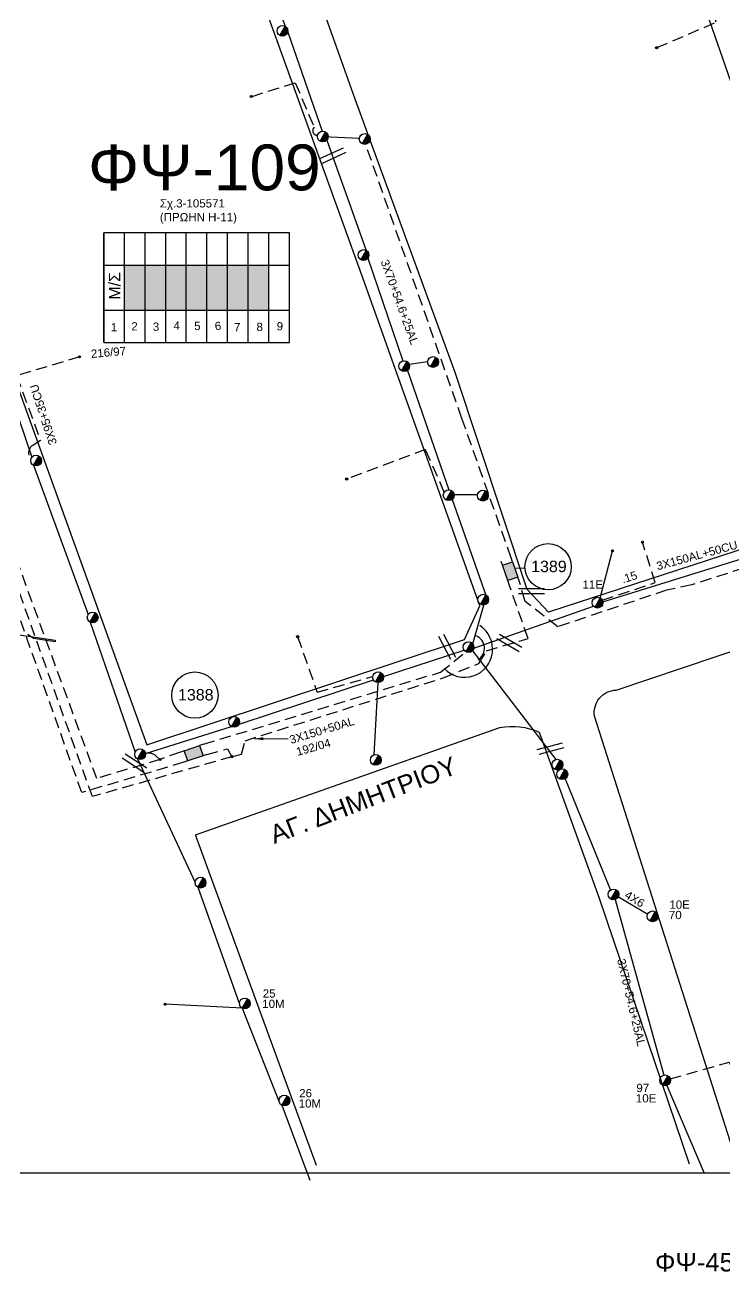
# Model space of a CAD drawing. Header units: millimetres. Extents: x 8791 to 11104, y 1833 to 2902.
# Drawn here: x 10094 to 10250, y 1832.6 to 2111.8 of the extents above; entities that cross this region are included whole.
import ezdxf
from ezdxf.enums import TextEntityAlignment as Align

# ---------------------------------------------------------------- set-up
doc = ezdxf.new("R2010")
doc.units = ezdxf.units.MM
doc.linetypes.add('DASHED', pattern=[19.05, 12.7, -6.35])
for name, color, linetype in [('Link Box 4 Διευθύνσεων', 7, 'Continuous'), ('Ασφαλειοκιβώτια Χ.Τ 9 αναχωρήσεων', 7, 'Continuous'), ('Γέφυρες Εναερίου Δικτύου', 7, 'Continuous'), ('Γυμνά εναέρια ΧΤ και ΦΟΠ (3Φ)   4x50+16AL', 7, 'Continuous'), ('Επιγραφές - Σχήματα', 7, 'Continuous'), ('Καλώδια ΧΤ   3x150+50AL', 7, 'DASHED'), ('Καλώδια ΧΤ   3x150AL+50CU', 7, 'DASHED'), ('Καλώδια ΧΤ   3x150AL+50XLPE', 7, 'DASHED'), ('Καλώδια ΧΤ   3x95+35CU', 7, 'DASHED'), ('Στύλος ΦΜ', 7, 'Continuous'), ('Στύλος ΦΜ @ 1', 7, 'Continuous'), ('Συνδέσεις', 7, 'Continuous'), ('Συνεστραμμένα ΧΤ   3x70+54.6+25AL', 7, 'SYN_LINE'), ('Τομή', 7, 'Continuous'), ('Υπόβαθρο ΔΕΗ', 7, 'Continuous'), ('Υπόγεια Καλώδια Δικτύου ΧΤ   .15', 7, 'DASHED'), ('Υπόγεια καλώδια Παροχών ΧΤ   4x6', 7, 'DASHED')]:
    doc.layers.add(name, color=color, linetype=linetype)
doc.styles.add('ar', font='ARIAL.TTF')
doc.styles.get("Standard").update_dxf_attribs({"font": 'ARIAL.TTF'})
doc.linetypes.add('SYN_LINE', pattern='A,0.5,-0.0001,["/\\/\\/\\/",Standard,S=0.1,R=0,X=0,Y=-0.05],-0.25', length=0.7501)
doc.dimstyles.new('ISO-25', dxfattribs={"dimtxt": 2.5, "dimasz": 2.5, "dimexe": 1.25, "dimexo": 0.625, "dimtad": 1, "dimtxsty": 'Standard', "dimcen": 2.5, "dimadec": 0, "dimazin": 0, "dimtfac": 1, "dimtmove": 0, "dimatfit": 3, "dimfxl": 1, "dimarcsym": 0})

# ---------------------------------------------------------------- blocks, each defined once
blk = doc.blocks.new('ΥΠΑΡΧΩΝ ΤΣΙΜΕΝΤΕΝΙΟΣ ΣΤΥΛΟΣ')
at = {"layer": 'Στύλος ΦΜ'}
blk.add_hatch(color=256, dxfattribs=at).paths.add_polyline_path([(-1.29, -2.28, 0.574793), (2.62, 0, 0.268822), (1.3, 2.27)])
blk.add_line((-1.29, -2.28), (1.3, 2.27), dxfattribs=at)
blk.add_circle((0, 0), 2.62, dxfattribs=at)
at = {"layer": 'Στύλος ΦΜ', "flags": 4}
for tag, p in [('ΤΥΠΟΣ', (-4.91, 3.03)), ('ΑΡΙΘΜΟΣ', (-4.68, 8.05))]:
    blk.add_attdef(tag, p, '', height=4, dxfattribs=at)
blk = doc.blocks.new('LINK BOX 4 ΑΝΑΧΩΡΗΣΕΩΝ')
at = {"layer": 'Link Box 4 Διευθύνσεων', "ltscale": 40}
blk.add_hatch(color=256, dxfattribs=at).paths.add_polyline_path([(-3.54, 0), (-3.54, -4.67), (3.54, -4.67), (3.54, 0)])
for p, q in [((-3.54, 0), (-5.33, 0)), ((5.33, 0), (3.54, 0)), ((-3.54, -4.67), (-5.33, -4.67)), ((5.33, -4.67), (3.54, -4.67))]:
    blk.add_line(p, q, dxfattribs=at)
blk.add_lwpolyline([(-3.54, -4.67), (-3.54, 0), (3.54, 0), (3.54, -4.67)], close=True, dxfattribs=at)
blk = doc.blocks.new('ΤΟΜΗ')
at = {"layer": 'Τομή', "ltscale": 40}
for p, q in [((-5.68, 0), (5.68, 0)), ((5.68, -2.33), (-5.68, -2.33))]:
    blk.add_line(p, q, dxfattribs=at)
blk = doc.blocks.new('ΑΣΦΑΛΕΙΟΚΙΒΩΤΙΟ ΥΠΟΣΤΑΘΜΟΥ 9 ΑΝΑΧΩΡΗΣΕΩΝ')
at = {"layer": 'Ασφαλειοκιβώτια Χ.Τ 9 αναχωρήσεων', "ltscale": 40}
for p, q in [((-23.8, 40.36), (24.02, 40.36)), ((-9.72, 40.36), (-9.72, -40.64)), ((9.94, 40.36), (9.94, -40.64)), ((-23.8, 31.36), (24.02, 31.36)), ((-23.8, 22.36), (24.02, 22.36)), ((-23.8, 13.36), (24.02, 13.36)), ((-23.8, 4.36), (24.02, 4.36)), ((-23.8, -4.64), (24.02, -4.64)), ((-23.8, -13.64), (24.02, -13.64)), ((-23.8, -22.64), (24.02, -22.64)), ((-23.8, -31.64), (24.02, -31.64))]:
    blk.add_line(p, q, dxfattribs=at)
at = {"layer": 'Ασφαλειοκιβώτια Χ.Τ 9 αναχωρήσεων'}
blk.add_lwpolyline([(-23.8, -40.64), (24.02, -40.64), (24.02, 40.36), (-23.8, 40.36)], close=True, dxfattribs=at)
for s, rotation, p in [('1', 270, (-18.96, 37.31)), ('2', 270, (-18.6, 28.38)), ('3', 270, (-18.74, 18.97)), ('4', 270, (-18.26, 9.95)), ('5', 270, (-18.42, 0.93)), ('6', 274.9707, (-18.52, -8.21)), ('7', 270, (-19, -16.47)), ('8', 270, (-18.86, -26.29)), ('9', 266.863, (-18.5, -35))]:
    blk.add_text(s, height=3.6, rotation=rotation, dxfattribs=at).set_placement(p)
at = {"layer": 'Ασφαλειοκιβώτια Χ.Τ 9 αναχωρήσεων', "ltscale": 40}
for tag, height, p in [('ΟΝΟΜΑ', 5, (-0.16, 44.31)), ('ΚΕΙΜΕΝΟ 1', 2, (17.06, 35.59)), ('ΚΕΙΜΕΝΟ 2', 2, (17.06, 26.88)), ('ΚΕΙΜΕΝΟ 3', 2, (17.06, 17.69)), ('ΚΕΙΜΕΝΟ 4', 2, (17.06, 8.71)), ('ΚΕΙΜΕΝΟ 5', 2, (17.06, -0.13)), ('ΚΕΙΜΕΝΟ 6', 2, (17.06, -9.05)), ('ΚΕΙΜΕΝΟ 7', 2, (17.06, -18.13)), ('ΚΕΙΜΕΝΟ 8', 2, (17.06, -26.85)), ('ΚΕΙΜΕΝΟ 9', 2, (17.06, -35.99)), ('ΣΧ', 2, (-0.1, -42.64))]:
    blk.add_attdef(tag, text='', height=height, dxfattribs=at).set_placement(p, align=Align.MIDDLE_CENTER)
blk = doc.blocks.new('_ΣΥΝΔΕΣΗ')
at = {"layer": 'Συνδέσεις', "linetype": 'SYN_LINE', "ltscale": 40}
blk.add_hatch(color=256, dxfattribs=at).paths.add_polyline_path([(0.5, -0.01, 1), (-0.5, -0.01, 1)])
at = {"layer": 'Συνδέσεις'}
blk.add_circle((0, -0.01), 0.5, dxfattribs=at)

msp = doc.modelspace()

# ---------------------------------------------------------------- hatches: boundary and pattern name
at = {"layer": 'Ασφαλειοκιβώτια Χ.Τ 9 αναχωρήσεων', "ltscale": 20}
for color, points in [(30, [(10116.13, 2058.23), (10116.13, 2048.2), (10120.73, 2048.2), (10120.73, 2058.23)]), (85, [(10120.73, 2058.23), (10120.73, 2048.2), (10125.32, 2048.2), (10125.32, 2058.23)]), (6, [(10125.32, 2058.23), (10125.32, 2048.2), (10129.92, 2048.2), (10129.92, 2058.23)]), (1, [(10129.92, 2058.23), (10129.92, 2048.2), (10134.51, 2048.2), (10134.51, 2058.23)]), (27, [(10134.51, 2058.23), (10134.51, 2048.2), (10139.11, 2048.2), (10139.11, 2058.23)]), (151, [(10139.11, 2058.23), (10139.11, 2048.2), (10143.7, 2048.2), (10143.7, 2058.23)]), (133, [(10143.7, 2058.23), (10143.7, 2048.2), (10148.3, 2048.2), (10148.3, 2058.23)])]:
    msp.add_hatch(color=color, dxfattribs=at).paths.add_polyline_path(points)

# ---------------------------------------------------------------- linework, layer by layer
at = {"layer": 'Γέφυρες Εναερίου Δικτύου', "color": 30, "linetype": 'DASHED', "ltscale": 0.2}
msp.add_lwpolyline([(10234.83, 2106.76), (10248.02, 2112.4), (10244.23, 2123.18), (10242.82, 2123.1, -0.59287), (10242.55, 2124.56, -1.950554)], format="xyb", dxfattribs=at)
at = {"layer": 'Γέφυρες Εναερίου Δικτύου', "color": 133, "linetype": 'DASHED', "ltscale": 0.2}
msp.add_lwpolyline([(10144.57, 2095.87), (10154.2, 2098.9), (10158.39, 2089.03), (10158.24, 2088.77, 0.572981), (10159.17, 2087.17, 0.001254)], format="xyb", dxfattribs=at)
for points in [[(10202.33, 1992.93), (10191.36, 2024.05), (10169.92, 2085.18)], [(10187.42, 2007.6), (10183.24, 2017.08), (10165.66, 2010.53)]]:
    msp.add_lwpolyline(points, dxfattribs=at)
at = {"layer": 'Γέφυρες Εναερίου Δικτύου', "color": 2, "linetype": 'SYN_LINE', "ltscale": 10}
msp.add_lwpolyline([(10222.18, 1983.99), (10224.93, 1994.51)], dxfattribs=at)
at = {"layer": 'Γέφυρες Εναερίου Δικτύου', "color": 2}
for points in [[(10222.76, 1983.15), (10257.24, 1993.87)], [(10194.01, 1972.79), (10220.66, 1982.18)]]:
    msp.add_lwpolyline(points, dxfattribs=at)
at = {"layer": 'Γέφυρες Εναερίου Δικτύου', "color": 27, "linetype": 'DASHED', "ltscale": 0.2}
for points in [[(10154.74, 1975.37), (10159.09, 1962.98), (10171.48, 1966.48)], [(10133.75, 1951.37), (10186.61, 1967.45), (10192.24, 1971.99)]]:
    msp.add_lwpolyline(points, dxfattribs=at)
at = {"layer": 'Γέφυρες Εναερίου Δικτύου', "color": 151}
for points in [[(10173.87, 1966.45), (10191.82, 1972.39)], [(10141.69, 1955.87), (10171.64, 1965.72)], [(10120.82, 1949.29), (10140, 1955.32)]]:
    msp.add_lwpolyline(points, dxfattribs=at)
at = {"layer": 'Γέφυρες Εναερίου Δικτύου', "color": 27}
msp.add_lwpolyline([(10171.76, 1949.02), (10172.69, 1965.12)], dxfattribs=at)
at = {"layer": 'Γέφυρες Εναερίου Δικτύου', "color": 6}
msp.add_lwpolyline([(10142.37, 1892.51), (10125.21, 1893.39)], dxfattribs=at)
at = {"layer": 'Γέφυρες Εναερίου Δικτύου', "color": 5, "linetype": 'DASHED', "ltscale": 0.2}
msp.add_lwpolyline([(10237.79, 1876.74), (10250.9, 1880.48), (10252.67, 1876.75), (10261.51, 1879.65)], dxfattribs=at)
at = {"layer": 'Γυμνά εναέρια ΧΤ και ΦΟΠ (3Φ)   4x50+16AL', "color": 6, "ltscale": 20}
for points in [[(10082.29, 2054.19), (10095.48, 2015.37)], [(10095.85, 2013.59), (10108.06, 1980.33)], [(10108.46, 1978.6), (10118.52, 1949.6)], [(10119.03, 1948.09), (10131.9, 1920.52)], [(10132.51, 1919.47), (10141.77, 1893.38)], [(10142.37, 1892.51), (10150.69, 1871.43)], [(10151.19, 1870.86), (10157.45, 1854.13)]]:
    msp.add_lwpolyline(points, dxfattribs=at)
at = {"layer": 'Επιγραφές - Σχήματα', "ltscale": 20}
msp.add_line((10203.1, 1990.67), (10205.39, 1990.71), dxfattribs=at)
at = {"layer": 'Επιγραφές - Σχήματα'}
msp.add_lwpolyline([(10868.02, 2888.59), (10868.02, 1855.69), (8827.98, 1855.69), (8827.98, 2890.56)], dxfattribs=at)
at = {"layer": 'Επιγραφές - Σχήματα', "ltscale": 20}
msp.add_lwpolyline([(10089.76, 1976.21), (10100.71, 1974.58), (10100.71, 1974.58), (10100.68, 1974.25), (10095.89, 1974.97), (10094.64, 1975.88)], dxfattribs=at)
for centre in [(10210.55, 1990.97), (10131.85, 1962.34)]:
    msp.add_circle(centre, 5.15, dxfattribs=at)
for centre, radius, start, end in [((10191.94, 1972.57), 6.26, 223.3526, 57.3871), ((10193.39, 1972.78), 3, 301.2777, 69.1127)]:
    msp.add_arc(centre, radius, start, end, dxfattribs=at)
at = {"layer": 'Καλώδια ΧΤ   3x150+50AL', "color": 133, "ltscale": 0.2}
msp.add_lwpolyline([(10140.09, 1948.58), (10142.23, 1949.19), (10143.01, 1952.15), (10187.15, 1966.16), (10195.13, 1969.39), (10196.83, 1972.19), (10206.09, 1974.98), (10201.87, 1987.01)], dxfattribs=at)
at = {"layer": 'Καλώδια ΧΤ   3x150AL+50CU', "color": 30, "ltscale": 0.2}
msp.add_lwpolyline([(10300.32, 2009.84), (10303.98, 2010.88), (10304.86, 2007.17), (10242.58, 1986.91), (10236.97, 1985.76), (10212.72, 1977.57), (10205.46, 1983.24), (10204.12, 1987.8)], dxfattribs=at)
at = {"layer": 'Καλώδια ΧΤ   3x150AL+50XLPE', "color": 151, "ltscale": 0.2}
for points in [[(10128.6, 1949.62), (10124.06, 1947.98), (10109.98, 1943.74), (10072.63, 2045.69, 0.624502), (10056.18, 2046.82)], [(10124.06, 1947.98), (10123.22, 1948.75, 0.264051), (10120.82, 1949.29, 6.787341)]]:
    msp.add_lwpolyline(points, format="xyb", dxfattribs=at)
at = {"layer": 'Καλώδια ΧΤ   3x150AL+50XLPE', "color": 133, "ltscale": 0.2}
msp.add_lwpolyline([(10134.52, 1949.11), (10139.08, 1950.34), (10140.09, 1948.58), (10108.99, 1939.7), (10071.41, 2044.84, 0.662977), (10057.13, 2047.15, 0.219956)], format="xyb", dxfattribs=at)
at = {"layer": 'Καλώδια ΧΤ   3x150AL+50XLPE', "color": 27, "ltscale": 0.2}
msp.add_lwpolyline([(10129.37, 1947.36), (10106.62, 1940.58), (10070.06, 2043.69, 0.379793), (10065.71, 2046.09), (10058.82, 2043.55), (10058.08, 2044.9)], format="xyb", dxfattribs=at)
at = {"layer": 'Καλώδια ΧΤ   3x95+35CU', "ltscale": 0.2}
msp.add_lwpolyline([(10106.12, 2037.79), (10092.12, 2033.55), (10097.44, 2019.09), (10095.71, 2018.03, 0.475025), (10095.3, 2015.03, 1.380783)], format="xyb", dxfattribs=at)
at = {"layer": 'Συνεστραμμένα ΧΤ   3x70+54.6+25AL', "color": 133, "ltscale": 20}
for points in [[(10141.88, 2138.24), (10151.95, 2111.53)], [(10152.52, 2110.19), (10160.23, 2088.1)], [(10189.61, 2007.04), (10194.84, 2007.09)]]:
    msp.add_lwpolyline(points, dxfattribs=at)
at = {"layer": 'Συνεστραμμένα ΧΤ   3x70+54.6+25AL', "color": 133, "ltscale": 10}
msp.add_lwpolyline([(10160.35, 2086.9), (10168.51, 2086.58)], dxfattribs=at)
at = {"layer": 'Συνεστραμμένα ΧΤ   3x70+54.6+25AL', "color": 27, "ltscale": 20}
for points in [[(10161.22, 2086.08), (10170.02, 2061.53)], [(10170.42, 2059.8), (10178.16, 2036.86)], [(10179.62, 2036.16), (10183.72, 2036.73)], [(10179.26, 2034.77), (10188.44, 2008.12)], [(10189.16, 2005.98), (10196.71, 1984.66)], [(10193.72, 1972.22), (10212.28, 1947.97)]]:
    msp.add_lwpolyline(points, dxfattribs=at)
at = {"layer": 'Συνεστραμμένα ΧΤ   3x70+54.6+25AL', "color": 27, "ltscale": 10}
msp.add_lwpolyline([(10193.79, 1973.77), (10196.24, 1982.42)], dxfattribs=at)
at = {"layer": 'Συνεστραμμένα ΧΤ   3x70+54.6+25AL', "color": 5, "ltscale": 20}
for points in [[(10214.39, 1943.68), (10224.44, 1918.86)], [(10225.53, 1916.74), (10236.39, 1877.59)], [(10236.99, 1875.26), (10245.32, 1855.69)]]:
    msp.add_lwpolyline(points, dxfattribs=at)
at = {"layer": 'Υπόβαθρο ΔΕΗ'}
for points in [[(10288.72, 2304.81), (10244.51, 2293.9, -0.233538), (10221.57, 2250.32), (10249.09, 2167.29, -0.001469), (10300.53, 2012.52, 0.024015), (10376.55, 2036.66, 0.00669), (10346.85, 2129.18, -0.000418), (10302.39, 2263.44, 0.059812)], [(10197.29, 2238.7), (10204.57, 2235.4), (10228.24, 2165.33), (10251.22, 2099.24), (10275.18, 2029.26), (10282.25, 2008.11), (10281.12, 2003.83), (10210.66, 1980.87), (10205.86, 1985.89), (10189.86, 2034.26), (10167.57, 2095.24), (10147.52, 2151.57), (10133.93, 2191.39), (10114.7, 2246.54, -0.345737), (10117.03, 2254.04), (10138.72, 2262.89), (10149.68, 2258.54, 0.167628), (10181.38, 2236.98, 0.102716), (10197.29, 2238.7, -0.438157)], [(10252.87, 1857.49), (10220.91, 1957.63, -0.452766), (10225.74, 1963.47), (10285.34, 1983.49, -0.514892), (10290.85, 1979.33), (10328.94, 1854.2)], [(10158.97, 1857.43), (10131.95, 1931.17), (10199.82, 1955.08, -0.159705), (10208.54, 1954.07), (10221.92, 1917.01), (10241.99, 1857.77)]]:
    msp.add_lwpolyline(points, format="xyb", dxfattribs=at)
msp.add_lwpolyline([(10101, 2247.17), (10027.38, 2216.8), (10058.54, 2126.7), (10090.46, 2036.38), (10121.12, 1951.26), (10191.95, 1974.76), (10195.38, 1982.26), (10169.33, 2055.19), (10140.57, 2134.85), (10101, 2247.17)], dxfattribs=at)
at = {"layer": 'Υπόγεια Καλώδια Δικτύου ΧΤ   .15', "color": 2, "ltscale": 0.2}
msp.add_lwpolyline([(10222.64, 1983.51), (10234.45, 1987.42), (10231.6, 1996.43)], dxfattribs=at)
at = {"layer": 'Υπόγεια καλώδια Παροχών ΧΤ   4x6', "color": 5, "linetype": 'Continuous', "ltscale": 20}
msp.add_lwpolyline([(10226.23, 1917.37), (10232.76, 1913.51)], dxfattribs=at)

# ---------------------------------------------------------------- block references
at = {"layer": 'Link Box 4 Διευθύνσεων'}
for p, xscale, yscale, zscale, rotation in [((10203.22, 1990.37), 0.5104822389466086, 0.5104822389466086, 0.5104822389466086, 289.2898700335074), ((10131.18, 1950.49), 0.5104822389464108, 0.5104822389464108, 0.5104822389464108, 18.79498364365575)]:
    msp.add_blockref('LINK BOX 4 ΑΝΑΧΩΡΗΣΕΩΝ', p, dxfattribs=dict(at, xscale=xscale, yscale=yscale, zscale=zscale, rotation=rotation))
at = {"layer": 'Ασφαλειοκιβώτια Χ.Τ 9 αναχωρήσεων', "xscale": 0.5104822389464277, "yscale": 0.5104822389464277, "zscale": 0.5104822389464277, "rotation": 90}
msp.add_blockref('ΑΣΦΑΛΕΙΟΚΙΒΩΤΙΟ ΥΠΟΣΤΑΘΜΟΥ 9 ΑΝΑΧΩΡΗΣΕΩΝ', (10132.15, 2053.16), dxfattribs=at)
at = {"layer": 'Στύλος ΦΜ @ 1', "ltscale": 40, "xscale": 0.4594340150515993, "yscale": 0.4594340150515993, "zscale": 0.4594340150515993}
for p in [(10151.35, 2110.49), (10160.34, 2086.91), (10169.69, 2086.36), (10169.43, 2060.48), (10178.5, 2035.71), (10184.92, 2036.63), (10096.44, 2014.64), (10188.41, 2006.92), (10196.02, 2006.83), (10196.11, 1983.62), (10109.05, 1979.65), (10192.84, 1973.04), (10172.68, 1966.32), (10140.59, 1956.37), (10119.63, 1949.14), (10172.15, 1947.88), (10212.63, 1946.82), (10213.72, 1944.68), (10133.11, 1920.51), (10225.14, 1917.88)]:
    msp.add_blockref('ΥΠΑΡΧΩΝ ΤΣΙΜΕΝΤΕΝΙΟΣ ΣΤΥΛΟΣ', p, dxfattribs=at)
at = {"layer": 'Στύλος ΦΜ @ 1', "ltscale": 40}
ref = msp.add_blockref('ΥΠΑΡΧΩΝ ΤΣΙΜΕΝΤΕΝΙΟΣ ΣΤΥΛΟΣ', (10221.58, 1982.95), dxfattribs=dict(at, xscale=0.4594340150515993, yscale=0.4594340150515993, zscale=0.4594340150515993))
ref.add_attrib('ΤΥΠΟΣ', '11E', (10218.23, 1986.08), dxfattribs={"layer": 'Στύλος ΦΜ', "height": 1.838, "flags": 4})
ref = msp.add_blockref('ΥΠΑΡΧΩΝ ΤΣΙΜΕΝΤΕΝΙΟΣ ΣΤΥΛΟΣ', (10233.85, 1913), dxfattribs=dict(at, xscale=0.4594340150515993, yscale=0.4594340150515993, zscale=0.4594340150515993))
ref.add_attrib('ΤΥΠΟΣ', '70', (10237.48, 1912.38), dxfattribs={"layer": 'Στύλος ΦΜ', "height": 1.838, "flags": 4})
ref.add_attrib('ΑΡΙΘΜΟΣ', '10E', (10237.59, 1914.69), dxfattribs={"layer": 'Στύλος ΦΜ', "height": 1.838, "flags": 4})
ref = msp.add_blockref('ΥΠΑΡΧΩΝ ΤΣΙΜΕΝΤΕΝΙΟΣ ΣΤΥΛΟΣ', (10142.96, 1893.56), dxfattribs=dict(at, xscale=0.4594340150515993, yscale=0.4594340150515993, zscale=0.4594340150515993))
ref.add_attrib('ΤΥΠΟΣ', '10M', (10146.85, 1892.56), dxfattribs={"layer": 'Στύλος ΦΜ', "height": 1.838, "flags": 4})
ref.add_attrib('ΑΡΙΘΜΟΣ', '25', (10146.96, 1894.87), dxfattribs={"layer": 'Στύλος ΦΜ', "height": 1.838, "flags": 4})
ref = msp.add_blockref('ΥΠΑΡΧΩΝ ΤΣΙΜΕΝΤΕΝΙΟΣ ΣΤΥΛΟΣ', (10236.64, 1876.41), dxfattribs=dict(at, xscale=0.4594340150515993, yscale=0.4594340150515993, zscale=0.4594340150515993))
ref.add_attrib('ΤΥΠΟΣ', '10E', (10230.13, 1871.49), dxfattribs={"layer": 'Στύλος ΦΜ', "height": 1.838, "flags": 4})
ref.add_attrib('ΑΡΙΘΜΟΣ', '97', (10230.24, 1873.8), dxfattribs={"layer": 'Στύλος ΦΜ', "height": 1.838, "flags": 4})
ref = msp.add_blockref('ΥΠΑΡΧΩΝ ΤΣΙΜΕΝΤΕΝΙΟΣ ΣΤΥΛΟΣ', (10151.79, 1871.91), dxfattribs=dict(at, xscale=0.4594340150515993, yscale=0.4594340150515993, zscale=0.4594340150515993))
ref.add_attrib('ΤΥΠΟΣ', '10M', (10154.97, 1870.33), dxfattribs={"layer": 'Στύλος ΦΜ', "height": 1.838, "flags": 4})
ref.add_attrib('ΑΡΙΘΜΟΣ', '26', (10155.08, 1872.64), dxfattribs={"layer": 'Στύλος ΦΜ', "height": 1.838, "flags": 4})
at = {"layer": 'Συνδέσεις', "xscale": 0.4594340150518314, "yscale": 0.4594340150518314, "zscale": 0.4594340150518314}
for p in [(10234.76, 2106.73), (10144.42, 2095.87), (10106.12, 2037.79), (10165.66, 2010.54), (10231.6, 1996.43), (10224.93, 1994.52), (10154.74, 1975.38), (10124.06, 1947.99), (10140.08, 1948.61), (10125.21, 1893.38)]:
    msp.add_blockref('_ΣΥΝΔΕΣΗ', p, dxfattribs=at)
at = {"layer": 'Τομή'}
for p, xscale, yscale, zscale, rotation in [((10162.34, 2083.21), 0.5104822389464031, 0.5104822389464031, 0.5104822389464031, 24.42517307346395), ((10188.59, 1973.39), 0.5104822389465764, 0.5104822389465764, 0.5104822389465764, 297.4714053599965), ((10202.24, 1974.47), 0.5104822389463962, 0.5104822389463962, 0.5104822389463962, 329.5959633419785), ((10118.7, 1947.67), 0.5104822389464807, 0.5104822389464807, 0.5104822389464807, 326.974646277764), ((10210.96, 1950.96), 0.510482238946407, 0.510482238946407, 0.510482238946407, 15.00590695422963)]:
    msp.add_blockref('ΤΟΜΗ', p, dxfattribs=dict(at, xscale=xscale, yscale=yscale, zscale=zscale, rotation=rotation))
at = {"layer": 'Τομή', "xscale": 0.5104822389464277, "yscale": 0.5104822389464277, "zscale": 0.5104822389464277}
msp.add_blockref('ΤΟΜΗ', (10206.85, 1986.09), dxfattribs=at)

# ---------------------------------------------------------------- texts
at = {"layer": 'Επιγραφές - Σχήματα', "ltscale": 20, "attachment_point": 1, "style": 'ar'}
for s, insert, char_height, width in [('ΦΨ-109', (10108.03, 2085.13), 10.21, 19.788), ('Σχ.3-105571\\P(ΠΡΩΗΝ Η-11)', (10124.03, 2072.93), 1.8377, 20.8423), ('1389', (10206.78, 1992.31), 2.552, 10.2427), ('1388', (10128.07, 1963.69), 2.552, 10.2427), ('ΦΨ-45/2η', (10234.39, 1837.87), 4.084, 19.788)]:
    msp.add_mtext(s, dxfattribs=dict(at, insert=insert, char_height=char_height, width=width))
for s, insert, char_height, width, rotation in [('Μ/Σ', (10112.67, 2050.52), 2.552, 7.5869, 90), ('216/97', (10108.58, 2039.35), 1.838, 7.5996, 5.1284), ('192/04', (10154.22, 1950.53), 1.838, 7.5996, 15.8208), ('ΑΓ. ΔΗΜΗΤΡΙΟΥ', (10148.09, 1932.93), 4.0839, 52.8896, 21.0536)]:
    msp.add_mtext(s, dxfattribs=dict(at, insert=insert, char_height=char_height, width=width, rotation=rotation))
at = {"layer": 'Καλώδια ΧΤ   3x150+50AL', "ltscale": 0.2}
msp.add_text('3X150+50AL', height=1.838, rotation=16.8237, dxfattribs=at).set_placement((10160.14, 1954.47), align=Align.MIDDLE)
at = {"layer": 'Καλώδια ΧΤ   3x150AL+50CU', "ltscale": 0.2}
msp.add_text('3X150AL+50CU', height=1.8377, rotation=15.1898, dxfattribs=at).set_placement((10243.73, 1993.5), align=Align.MIDDLE)
at = {"layer": 'Καλώδια ΧΤ   3x95+35CU', "ltscale": 0.2}
msp.add_text('3X95+35CU', height=1.838, rotation=108.2233, dxfattribs=at).set_placement((10098.06, 2024.89), align=Align.MIDDLE)
at = {"layer": 'Συνεστραμμένα ΧΤ   3x70+54.6+25AL', "ltscale": 20}
for rotation, p in [(289.9656, (10177.48, 2049.99)), (283.2516, (10229.11, 1893.79))]:
    msp.add_text('3X70+54.6+25AL', height=1.8377, rotation=rotation, dxfattribs=at).set_placement(p, align=Align.MIDDLE)
at = {"layer": 'Υπόγεια Καλώδια Δικτύου ΧΤ   .15', "ltscale": 0.2}
msp.add_text('.15', height=1.838, rotation=18.42, dxfattribs=at).set_placement((10228.64, 1988.62), align=Align.MIDDLE)
at = {"layer": 'Υπόγεια καλώδια Παροχών ΧΤ   4x6', "ltscale": 0.2}
msp.add_text('4X6', height=1.838, rotation=328.6491, dxfattribs=at).set_placement((10229.87, 1916.86), align=Align.MIDDLE)

# ---------------------------------------------------------------- leaders
at = {"layer": 'Επιγραφές - Σχήματα', "ltscale": 40}
msp.add_leader([(10145.07, 1952.62), (10152.64, 1952.55)], dimstyle='ISO-25', override={"dimasz": 2, "dimtad": 0}, dxfattribs=at)

doc.saveas('drawing.dxf')
